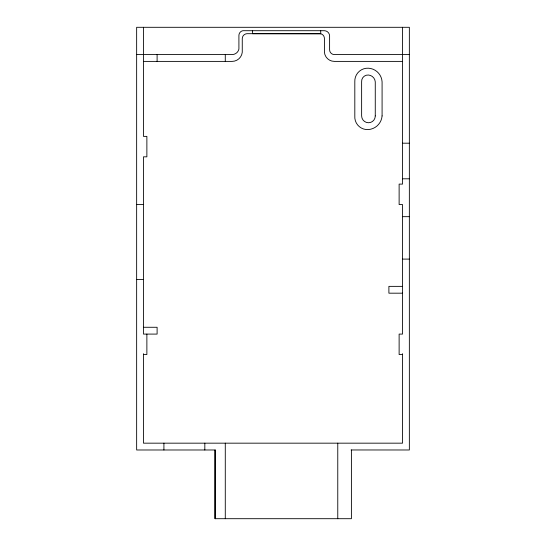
<?xml version="1.0" encoding="UTF-8"?>
<svg xmlns="http://www.w3.org/2000/svg" width="546" height="546" viewBox="0 0 546 546"><rect width="100%" height="100%" fill="white"/><g stroke="black" fill="none" stroke-linecap="round" stroke-linejoin="round"><path stroke-width="0.82" d="M320.72 33.695L252.545 33.695L252.545 30.706M136.65 54.573L232.098 54.573A6.989 6.989 0 0 0 238.909 49.12L238.909 35.483A4.859 4.859 0 0 1 242.895 30.706L324.406 30.706A5.337 5.337 0 0 1 329.607 36.043L329.607 49.679A4.75 4.75 0 0 0 334.357 54.573L409.35 54.573M143.468 61.391L232.098 61.391A10.231 10.231 0 0 0 242.26 52.3L242.26 38.664A4.989 4.989 0 0 1 246.915 33.688L320.72 33.777A4.777 4.777 0 0 1 324.406 38.432L324.406 52.068A9.971 9.971 0 0 0 334.357 61.391L402.532 61.391M402.532 143.195L409.35 143.195M402.532 178.801L409.35 178.801M136.65 204.559L143.468 204.559M402.532 216.673L409.35 216.673M402.532 259.097L409.35 259.097M136.65 279.552L143.468 279.552M402.532 286.363L388.895 286.363L388.895 293.182L402.532 293.182M143.468 327.272L157.105 327.272L157.105 334.091L143.468 334.091L143.468 156.832L146.874 156.832L146.874 136.384L143.468 136.384L143.468 27.3M143.468 354.545L146.874 354.545L146.874 334.091M402.532 354.545L399.126 354.545L399.126 334.091L402.532 334.091L402.532 204.559L399.126 204.559L399.126 184.104L402.532 184.104L402.532 27.3M351.051 449.965L409.35 449.986L409.35 27.3L136.65 27.3L136.65 449.986L215.288 449.986L215.288 518.7M215.11 518.7L215.11 449.986L215.049 518.7L351.399 518.7L351.399 449.986M402.532 353.692L402.532 443.168L143.468 443.168L143.468 353.692M337.769 443.168L337.769 518.7M320.72 30.706L320.72 33.777M225.28 54.573L225.28 61.391M225.28 443.168L225.28 518.7M204.825 443.168L204.825 449.986M163.916 443.168L163.916 449.986M157.105 54.573L157.105 61.391M382.084 115.929L382.084 81.839A14.469 14.469 0 0 0 368.448 68.202A12.933 12.933 0 0 0 354.811 81.839L354.811 115.929A12.681 12.681 0 0 0 368.448 129.566A14.844 14.844 0 0 0 382.084 115.929M375.266 115.929L375.266 81.839A7.432 7.432 0 0 0 368.448 75.02A6.334 6.334 0 0 0 361.629 81.839L361.629 115.929A6.9 6.9 0 0 0 368.448 122.748A6.736 6.736 0 0 0 375.266 115.929"/></g></svg>
